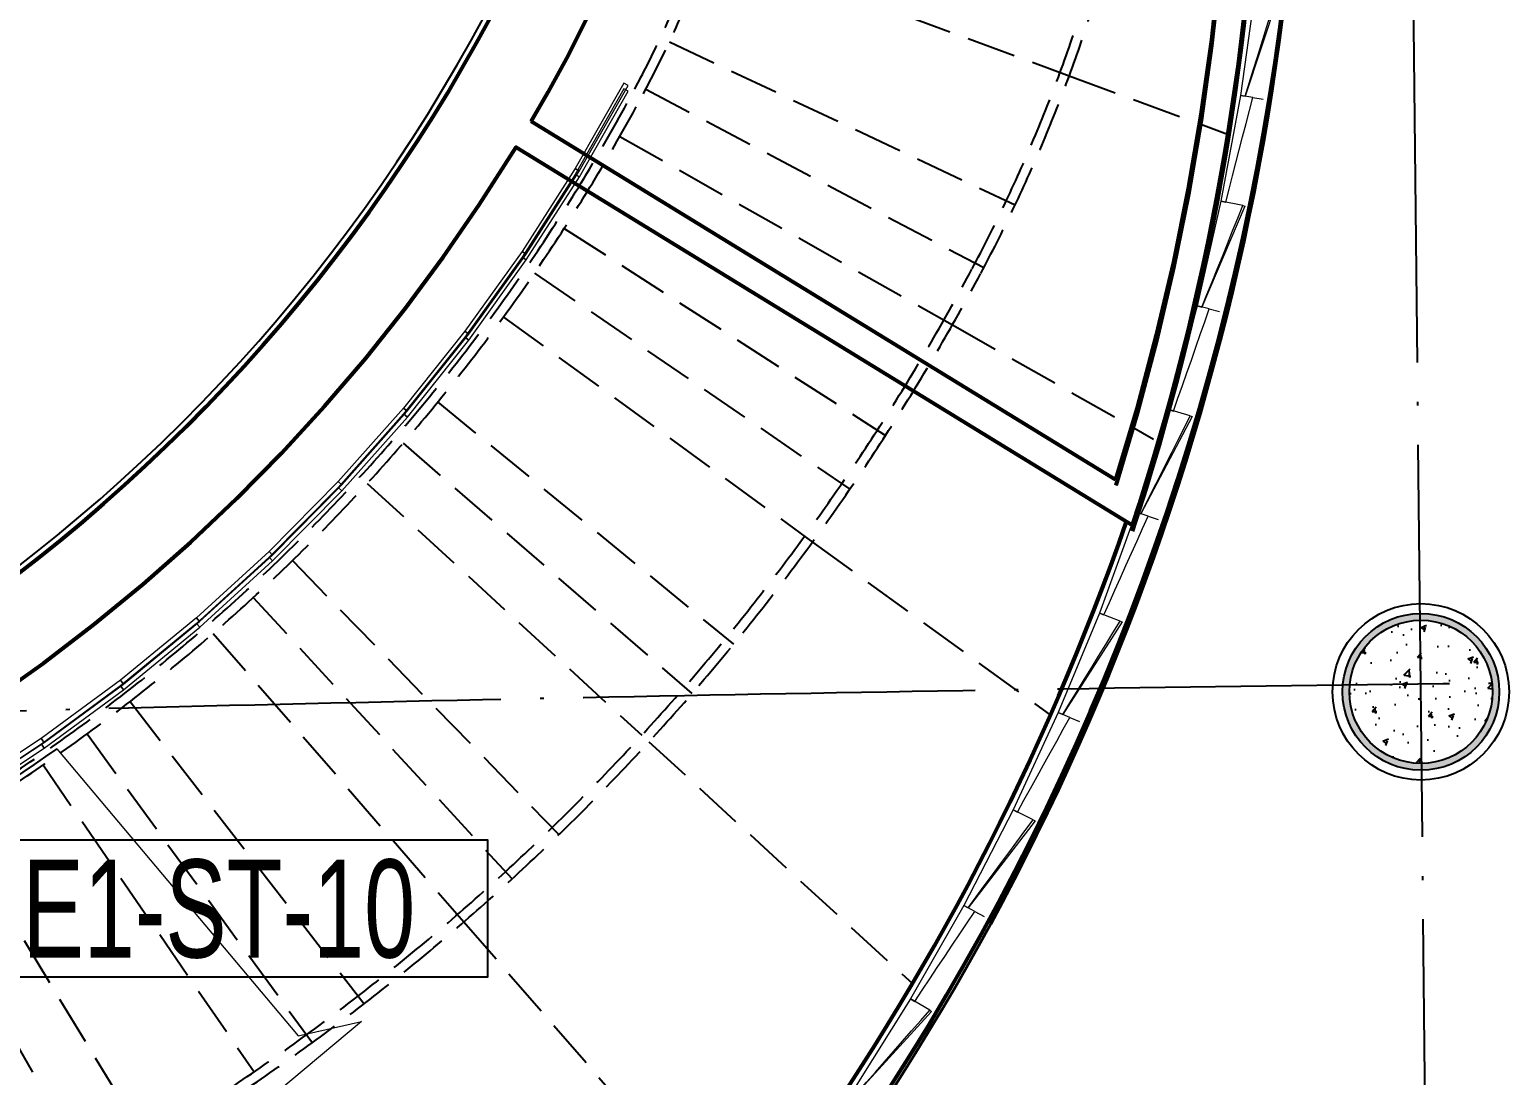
# Model space of a CAD drawing. Header units: millimetres. Extents: x 347599 to 1495443, y -100002 to 152717.
# Drawn here: x 1402459 to 1410013, y 13287 to 18621 of the extents above; entities that cross this region are included whole.
import ezdxf
from ezdxf.enums import TextEntityAlignment as Align

# ---------------------------------------------------------------- set-up
doc = ezdxf.new("R2010")
doc.units = ezdxf.units.MM
doc.header["$LTSCALE"] = 1000
doc.header["$PDMODE"] = 1
for name, pattern in [('E-RG-1F$0$$0$DOTE', [2.42, 2, -0.2, 0.02, -0.2]), ('E1-RD-1F$0$DASH', [0.35, 0.25, -0.1]), ('XRE1$0$DASH', [0.35, 0.25, -0.1])]:
    doc.linetypes.add(name, pattern=pattern)
doc.layers.get('0').update_dxf_attribs({"linetype": 'CONTINUOUS'})
doc.layers.get('Defpoints').update_dxf_attribs({"linetype": 'CONTINUOUS'})
for name, color, linetype in [('00外装饰面', 21, 'CONTINUOUS'), ('A-------', 18, 'CONTINUOUS'), ('A—墙体', 7, 'CONTINUOUS'), ('A—楼梯、电梯、栏杆', 50, 'CONTINUOUS'), ('A—设备管丼、主管符号', 50, 'CONTINUOUS'), ('A—轴线、尺寸', 1, 'CONTINUOUS'), ('E1-RD-1F$0$C-NAME-DIM100', 13, 'CONTINUOUS'), ('I—平面—装饰面层线', 192, 'CONTINUOUS'), ('XRE1$0$A-SYMB', 4, 'CONTINUOUS'), ('XRE1$0$A-SYMB-NUMB-T', 4, 'CONTINUOUS'), ('XRE2$0$0S-COLS-HATCH-A', 8, 'CONTINUOUS'), ('轴线100', 1, 'CONTINUOUS')]:
    doc.layers.add(name, color=color, linetype=linetype)
for name, color, linetype, lineweight in [('E1-RD-1F$0$$0$A-GLAZ', 140, 'CONTINUOUS', 5), ('E1-RD-1F$0$$3$A-WALL', 7, 'CONTINUOUS', 5), ('E1-RD-1F$0$A-FLOR-STRS', 2, 'CONTINUOUS', 5), ('E1-RD-1F$0$A-GLAZ', 140, 'CONTINUOUS', 5), ('E1-RD-1F$0$A-WALL', 7, 'CONTINUOUS', 5)]:
    doc.layers.add(name, color=color, linetype=linetype, lineweight=lineweight)
doc.styles.add('ARIAL', font='simhei.ttf', dxfattribs={"width": 0.9})
doc.styles.add('XRE1$0$ECADI-TXT', font='simplex.shx', dxfattribs={"bigfont": 'hztxt.shx'})
doc.styles.add('幼圆', font='SIMYOU_0.TTF', dxfattribs={"width": 0.7})
doc.dimstyles.new('200', dxfattribs={"dimscale": 200, "dimtxt": 2.5, "dimasz": 2, "dimexe": 1, "dimexo": 1, "dimgap": 0.8, "dimtad": 1, "dimdec": 0, "dimdsep": 46, "dimtxsty": 'ARIAL', "dimblk1": 'ARCHTICK', "dimblk2": 'ARCHTICK', "dimsah": 1, "dimcen": -0.9, "dimdle": 1, "dimclrd": 256, "dimclre": 256, "dimclrt": 40, "dimaunit": 1, "dimadec": 0, "dimazin": 0, "dimtfac": 0.35, "dimtdec": 0, "dimtix": 1, "dimtmove": 2, "dimatfit": 3, "dimldrblk": 'ARCHTICK', "dimfxl": 0, "dimtvp": 0.8, "dimtolj": 1, "dimtzin": 0, "dimarcsym": 0})
doc.dimstyles.new('副本 100', dxfattribs={"dimscale": 100, "dimtxt": 2.5, "dimasz": 2, "dimexe": 1, "dimexo": 1, "dimgap": 0.8, "dimtad": 1, "dimdec": 0, "dimdsep": 46, "dimtxsty": 'ARIAL', "dimblk1": 'ARCHTICK', "dimblk2": 'ARCHTICK', "dimsah": 1, "dimcen": -0.9, "dimdle": 1, "dimclrd": 256, "dimclre": 256, "dimclrt": 40, "dimaunit": 1, "dimadec": 0, "dimazin": 0, "dimtfac": 0.35, "dimtdec": 0, "dimtix": 1, "dimtmove": 2, "dimatfit": 3, "dimldrblk": 'ARCHTICK', "dimfxl": 0, "dimtvp": 0.8, "dimtolj": 1, "dimtzin": 0, "dimarcsym": 0})

# ---------------------------------------------------------------- blocks, each defined once
blk = doc.blocks.new('E1-RD-1F$0$Adaptive - Student Act Center - Material 1-10443836-E1b 和 E1c 号楼一层平面图 BLDG E1b AND E1c FIRST FLOOR PLAN')
at = {"layer": 'E1-RD-1F$0$A-GLAZ', "lineweight": 13}
for p, q in [((91521.6, 19484.9), (91103, 19208.6)), ((91116.2, 19187.4), (91536, 19464.4)), ((91536, 19464.4), (91521.6, 19484.9)), ((91103, 19208.6), (91116.2, 19187.4))]:
    blk.add_line(p, q, dxfattribs=at)
blk = doc.blocks.new('E1-RD-1F$0$Adaptive - Student Act Center - Material 1-V96-E1b 和 E1c 号楼一层平面图 BLDG E1b AND E1c FIRST FLOOR PLAN')
at = {"layer": 'E1-RD-1F$0$A-GLAZ', "lineweight": 13}
for p, q in [((91103, 19208.6), (90670.4, 18954.7)), ((91116.2, 19187.4), (91103, 19208.6)), ((90682.5, 18932.8), (91116.2, 19187.4)), ((90670.4, 18954.7), (90682.5, 18932.8))]:
    blk.add_line(p, q, dxfattribs=at)
blk = doc.blocks.new('E1-RD-1F$0$$0$Adaptive - Lecture Hall Scale - Material 1-V87-E1b 和 E1c 号楼一层平面图 BLDG E1b AND E1c FIRST FLOOR PLAN')
at = {"layer": 'E1-RD-1F$0$$0$A-GLAZ', "lineweight": 13}
for p, q in [((96620.3, 20974.4), (96433, 20459)), ((96728.3, 20937.7), (96620.3, 20974.4)), ((96433, 20459), (96456.3, 20449.9))]:
    blk.add_line(p, q, dxfattribs=at)
at = {"layer": 'E1-RD-1F$0$$0$A-GLAZ', "color": 8}
for p, q in [((96738.7, 20934.1), (96456.3, 20449.9)), ((96728.3, 20937.7), (96738.7, 20934.1))]:
    blk.add_line(p, q, dxfattribs=at)
at = {"layer": 'E1-RD-1F$0$$0$A-GLAZ', "lineweight": 13, "flags": 128}
blk.add_lwpolyline([(96456.3, 20449.9), (96490.3, 20510.9), (96524.3, 20571.9), (96558.3, 20632.8), (96592.3, 20693.8), (96626.3, 20754.8), (96660.3, 20815.7), (96694.3, 20876.7), (96728.3, 20937.7)], dxfattribs=at)
blk = doc.blocks.new('E1-RD-1F$0$$0$Adaptive - Lecture Hall Scale - Material 2-10458844-E1b 和 E1c 号楼一层平面图 BLDG E1b AND E1c FIRST FLOOR PLAN')
at = {"layer": 'E1-RD-1F$0$$0$A-GLAZ', "lineweight": 13}
for p, q in [((96929.2, 22026.5), (96785.8, 21497.2)), ((97039.9, 21999), (96929.2, 22026.5)), ((96785.8, 21497.2), (96809.8, 21490.1))]:
    blk.add_line(p, q, dxfattribs=at)
at = {"layer": 'E1-RD-1F$0$$0$A-GLAZ', "color": 8}
for p, q in [((97050.5, 21996.3), (96809.8, 21490.1)), ((97039.9, 21999), (97050.5, 21996.3))]:
    blk.add_line(p, q, dxfattribs=at)
at = {"layer": 'E1-RD-1F$0$$0$A-GLAZ', "lineweight": 13, "flags": 128}
blk.add_lwpolyline([(96809.8, 21490.1), (96838.6, 21553.7), (96867.3, 21617.3), (96896.1, 21680.9), (96924.9, 21744.5), (96953.6, 21808.1), (96982.4, 21871.8), (97011.1, 21935.4), (97039.9, 21999)], dxfattribs=at)
blk = doc.blocks.new('E1-RD-1F$0$$0$Adaptive - Lecture Hall Scale - Material 1-10443833-E1b 和 E1c 号楼一层平面图 BLDG E1b AND E1c FIRST FLOOR PLAN')
at = {"layer": 'E1-RD-1F$0$$0$A-GLAZ', "lineweight": 13}
for p, q in [((96785.8, 21497.2), (96620.3, 20974.4)), ((96847.3, 21479.1), (96785.8, 21497.2)), ((96620.3, 20974.4), (96644, 20966.3))]:
    blk.add_line(p, q, dxfattribs=at)
at = {"layer": 'E1-RD-1F$0$$0$A-GLAZ', "color": 8}
blk.add_line((96847.3, 21479.1), (96898.6, 21464.1), dxfattribs=at)
at = {"layer": 'E1-RD-1F$0$$0$A-GLAZ', "lineweight": 13, "flags": 128}
blk.add_lwpolyline([(96644, 20966.3), (96669.4, 21030.4), (96694.8, 21094.5), (96720.2, 21158.6), (96745.6, 21222.7), (96771, 21286.8), (96796.5, 21350.9), (96821.9, 21415), (96847.3, 21479.1)], dxfattribs=at)
blk = doc.blocks.new('E1-RD-1F$0$$0$Adaptive - Lecture Hall Scale - Material 3-10458845-E1b 和 E1c 号楼一层平面图 BLDG E1b AND E1c FIRST FLOOR PLAN')
at = {"layer": 'E1-RD-1F$0$$0$A-GLAZ', "lineweight": 13}
for p, q in [((95182.1, 18024.5), (94872.1, 17572.2)), ((95277.5, 17962.1), (95182.1, 18024.5)), ((94872.1, 17572.2), (94892.4, 17557.6))]:
    blk.add_line(p, q, dxfattribs=at)
at = {"layer": 'E1-RD-1F$0$$0$A-GLAZ', "color": 8}
for p, q in [((95286.6, 17956.1), (94892.4, 17557.6)), ((95277.5, 17962.1), (95286.6, 17956.1))]:
    blk.add_line(p, q, dxfattribs=at)
at = {"layer": 'E1-RD-1F$0$$0$A-GLAZ', "lineweight": 13, "flags": 128}
blk.add_lwpolyline([(94892.4, 17557.6), (94940.5, 17608.2), (94988.7, 17658.7), (95036.8, 17709.3), (95084.9, 17759.8), (95133.1, 17810.4), (95181.2, 17861), (95229.3, 17911.5), (95277.5, 17962.1)], dxfattribs=at)
blk = doc.blocks.new('E1-RD-1F$0$$0$Adaptive - Student Act Center - Material 1-10443836-E1b 和 E1c 号楼一层平面图 BLDG E1b AND E1c FIRST FLOOR PLAN')
at = {"layer": 'E1-RD-1F$0$$0$A-GLAZ', "lineweight": 13}
for p, q in [((91521.6, 19484.9), (91103, 19208.6)), ((91116.2, 19187.4), (91536, 19464.4)), ((91536, 19464.4), (91521.6, 19484.9)), ((91103, 19208.6), (91116.2, 19187.4))]:
    blk.add_line(p, q, dxfattribs=at)
blk = doc.blocks.new('E1-RD-1F$0$$0$Adaptive - Student Act Center - Material 1-V96-E1b 和 E1c 号楼一层平面图 BLDG E1b AND E1c FIRST FLOOR PLAN')
at = {"layer": 'E1-RD-1F$0$$0$A-GLAZ', "lineweight": 13}
for p, q in [((91103, 19208.6), (90670.4, 18954.7)), ((91116.2, 19187.4), (91103, 19208.6)), ((90682.5, 18932.8), (91116.2, 19187.4)), ((90670.4, 18954.7), (90682.5, 18932.8))]:
    blk.add_line(p, q, dxfattribs=at)
blk = doc.blocks.new('_ArchTick')
at = {"color": 0, "linetype": 'ByBlock', "const_width": 0.4}
blk.add_lwpolyline([(-0.5, -0.5), (0.5, 0.5)], dxfattribs=at)
blk = doc.blocks.new('*D330')
at = {"layer": 'A—轴线、尺寸', "linetype": 'ByBlock', "lineweight": -2}
blk.add_arc((1409755.1, -3643.4), 13192.6, 84.93223, 90.6028, dxfattribs=at)
at = {"layer": 'Defpoints', "color": 0, "linetype": 'ByBlock'}
for p in [(1409332.3, 36540.2), (1413318.2, 36535.5), (1410486.4, 9529), (1409640.6, 7243.7), (1410716.9, 7201.6)]:
    blk.add_point(p, dxfattribs=at)
at = {"layer": 'A—轴线、尺寸', "linetype": 'ByBlock', "lineweight": -2, "xscale": 400, "yscale": 400, "zscale": 400}
for p, rotation in [((1409616.3, 9548.6), 180.6028049633472), ((1410920.5, 9497.7), 354.9322288702159)]:
    blk.add_blockref('_ArchTick', p, dxfattribs=dict(at, rotation=rotation))
at = {"layer": 'A—轴线、尺寸', "color": 40, "linetype": 'ByBlock', "insert": (1410285, 9949), "char_height": 500, "attachment_point": 5, "rotation": 357.76752, "style": 'ARIAL'}
blk.add_mtext('\\A1;6°', dxfattribs=at)
blk = doc.blocks.new('XRE1$0$ECADI-TAG-CODE')
at = {"layer": 'XRE1$0$A-SYMB-NUMB-T', "color": 1}
blk.add_lwpolyline([(0.92, 3.5), (14.352, 3.5), (14.352, 0), (0.92, 0)], close=True, dxfattribs=at)
at = {"layer": 'XRE1$0$A-SYMB-NUMB-T', "style": 'XRE1$0$ECADI-TXT', "width": 0.7}
blk.add_attdef('CODE', text='', height=2.5, dxfattribs=at).set_placement((7.5, 1.75), align=Align.MIDDLE_CENTER)
blk = doc.blocks.new('*D573')
at = {"layer": 'Defpoints', "color": 0, "linetype": 'E-RG-1F$0$$0$DOTE'}
for p in [(1409332.3, 36540.2), (1413318.2, 36535.5), (1410486.4, 9529), (1409640.6, 7243.7), (1410716.9, 7201.6)]:
    blk.add_point(p, dxfattribs=at)
at = {"layer": '轴线100', "linetype": 'E-RG-1F$0$$0$DOTE', "lineweight": -2}
blk.add_arc((1409755.1, -3643.4), 13192.6, 84.93223, 90.6028, dxfattribs=at)
at = {"layer": '轴线100', "linetype": 'E-RG-1F$0$$0$DOTE', "lineweight": -2, "xscale": 200, "yscale": 200, "zscale": 200}
for p, rotation in [((1409616.3, 9548.6), 180.6028049633472), ((1410920.5, 9497.7), 354.9322288702159)]:
    blk.add_blockref('_ArchTick', p, dxfattribs=dict(at, rotation=rotation))
at = {"layer": '轴线100', "color": 40, "linetype": 'E-RG-1F$0$$0$DOTE', "insert": (1410278, 9769.1), "char_height": 300, "attachment_point": 5, "rotation": 357.76752, "style": 'ARIAL'}
blk.add_mtext('\\A1;6°', dxfattribs=at)

msp = doc.modelspace()

# ---------------------------------------------------------------- hatches: boundary and pattern name
at = {"layer": 'A-------'}
h = msp.add_hatch(color=256, dxfattribs=at)
edge = h.paths.add_edge_path()
edge.add_arc((1409556.4, 15243.2), 400, 0, 360)
edge = h.paths.add_edge_path(flags=17)
edge.add_arc((1409556.4, 15243.2), 365, 0, 360)
at = {"layer": 'XRE2$0$0S-COLS-HATCH-A'}
h = msp.add_hatch(dxfattribs=at)
h.set_pattern_fill('AR-CONC', color=256, scale=40, style=0)
h.set_pattern_definition([(50, (-10363982.86, 6219919.24), (286.904073, -25.100854), [30, -330]), (355, (-10363982.86, 6219919.24), (-55.5005334, 300.8768535), [24, -264]), (100.4514, (-10363958.95, 6219917.15), (231.4037527, 275.775817), [25.496076, -280.456845]), (46.1842, (-10363982.86, 6219999.24), (426.896419, -66.207606), [45, -495]), (96.6356, (-10363947.3, 6219993.72), (373.865082, 389.647148), [38.244115, -420.6852]), (351.1842, (-10363982.86, 6219999.24), (373.864778, 389.64744), [36, -396]), (21, (-10363942.86, 6219979.24), (238.762821, -161.0475563), [30, -330]), (326, (-10363942.86, 6219979.24), (97.326133, 290.060018), [24, -264]), (71.4514, (-10363922.97, 6219965.82), (336.0890514, 129.0121987), [25.496076, -280.456845]), (37.5, (-10363982.86, 6219919.24), (4.8639421, 133.1575415), [0, -260.8, 0, -268, 0, -265]), (7.5, (-10363982.86, 6219919.24), (105.227815, 157.7646848), [0, -152.8, 0, -254.8, 0, -101]), (327.5, (-10364072.06, 6219919.24), (213.5289745, -9.0219487), [0, -100, 0, -312, 0, -414]), (317.5, (-10364112.06, 6219919.24), (233.2744677, 40.041993), [0, -130, 0, -207.2, 0, -294])])
edge = h.paths.add_edge_path()
edge.add_arc((1409556.4, 15243.2), 365, 0, 360)

# ---------------------------------------------------------------- linework, layer by layer
for radius in [400, 365]:
    msp.add_circle((1409556.4, 15243.2, 0), radius)
at = {"layer": '00外装饰面', "linetype": 'ByBlock', "ltscale": 5}
msp.add_circle((1409555.8, 15243.2), 450, dxfattribs=at)
at = {"layer": 'A—墙体', "flags": 128}
for points in [[(1405198.8, 18475), (1405315.3, 18705.3), (1405421.3, 18940.6), (1405516.6, 19180.5), (1405600.9, 19424.5), (1405674.2, 19671.9), (1405736.2, 19922.5), (1405786.8, 20175.6), (1405825.9, 20430.7), (1405853.5, 20687.3), (1405869.5, 20944.9), (1405873.8, 21203), (1405866.4, 21461), (1405847.4, 21718.4), (1405816.8, 21974.7), (1405774.7, 22229.3), (1405721.1, 22481.8), (1405656.2, 22731.6), (1405580, 22978.2), (1405492.8, 23221.2), (1405394.7, 23459.9), (1405285.9, 23694)], [(1408579.7, 19685.8), (1408560.6, 19302.9), (1408530.1, 18920.7), (1408488.1, 18539.7), (1408434.8, 18160), (1408370.2, 17782.1), (1408294.3, 17406.4), (1408207.2, 17033), (1408109, 16662.4), (1407999.8, 16295)], [(1405017.7, 18152.5), (1405104, 18302.1), (1405198.8, 18475)], [(1401717.3, 14855.1), (1401994.2, 15023.9), (1402264.9, 15202.3), (1402529.2, 15390), (1402786.8, 15586.9), (1403037.4, 15792.7), (1403280.5, 16007.2), (1403516, 16230), (1403743.6, 16461), (1403962.9, 16699.8), (1404173.7, 16946.1), (1404375.7, 17199.7), (1404568.8, 17460.2), (1404752.5, 17727.3), (1404940, 18021.3), (1408084.5, 16093)]]:
    msp.add_lwpolyline(points, dxfattribs=at)
at = {"layer": 'A—墙体'}
for centre, radius, start, end in [((1395755.2, 20348.5), 13200, 286.33476, 357.99944), ((1395759.8, 20133.5), 12980.1, 341.72703, 357.9917), ((1397041.5, 22836.3), 8808, 271.86871, 331.86871)]:
    msp.add_arc(centre, radius, start, end, dxfattribs=at)
at = {"layer": 'A—楼梯、电梯、栏杆', "linetype": 'XRE1$0$DASH'}
for p, q in [((1405932.5, 19059.5), (1407762.4, 18385.7)), ((1405722.9, 18559.6), (1407486.1, 17726.8)), ((1407762.4, 18385.7), (1408570.3, 18088.2)), ((1405601.7, 18317.1), (1407326.4, 17407.1)), ((1405470, 18077), (1407166.1, 17114.8)), ((1405185.9, 17607.7), (1406824.9, 16551.1)), ((1405034.1, 17379.2), (1406642.5, 16276.7)), ((1404875.8, 17155.1), (1406452.3, 16007.6)), ((1407166.1, 17114.8), (1408192.4, 16532.6)), ((1404540.5, 16720.9), (1406049.6, 15486)), ((1404363.8, 16511.1), (1405837.4, 15234)), ((1404181.2, 16306.3), (1405581.2, 15021.8)), ((1406452.3, 16007.6), (1407666.1, 15124.1)), ((1403799, 15912.7), (1405159, 14515.3)), ((1403599.7, 15724.2), (1404919.6, 14288.8)), ((1403395.2, 15541.4), (1404674, 14069.2)), ((1402971, 15193.5), (1404164.5, 13651.4)), ((1402751.7, 15028.7), (1403901, 13453.4)), ((1405618.1, 14988), (1406962.6, 13754.5)), ((1402527.8, 14870.1), (1403603.8, 13304.2)), ((1402067.1, 14572.4), (1403078.7, 12905.3)), ((1401830.5, 14433.4), (1402794.6, 12738.4)), ((1404674, 14069.2), (1406080.9, 12449.6))]:
    msp.add_line(p, q, dxfattribs=at)
for centre, radius, start, end in [((1400180.1, 21177.6), 6080, 331.94126, 352.45723), ((1400180.1, 21177.6), 6130, 331.94126, 352.45723), ((1400180.1, 21177.6), 8030, 331.94126, 352.814), ((1400180.1, 21177.6), 8080, 331.94126, 352.45723), ((1397037.5, 22860.5), 9644.8, 290.41185, 331.8998), ((1397037.5, 22860.5), 9694.8, 290.67499, 331.8998), ((1397037.5, 22860.5), 11594.8, 298.52548, 331.8998), ((1397037.5, 22860.5), 11644.8, 298.68896, 331.8998)]:
    msp.add_arc(centre, radius, start, end, dxfattribs=at)
at = {"layer": 'A—设备管丼、主管符号'}
msp.add_lwpolyline([(1402597.7, 14953.1, -0.116777), (1398472.5, 13298.5), (1399320, 7669.3, 0.14292), (1405548.2, 11475.5)], format="xyb", dxfattribs=at)
at = {"layer": 'A—轴线、尺寸', "linetype": 'E-RG-1F$0$$0$DOTE'}
msp.add_line((1409640.6, 7243.7), (1409332.3, 36540.2), dxfattribs=at)
msp.add_arc((1414706.3, -474229.7), 495000, 90.381865, 98.026074, dxfattribs=at)
at = {"layer": 'E1-RD-1F$0$$3$A-WALL', "lineweight": 53}
msp.add_line((1407998.8, 16324.3), (1405017.7, 18152.5), dxfattribs=at)
msp.add_line((1407998.8, 16324.3), (1405017.7, 18152.5), dxfattribs=at)
at = {"layer": 'E1-RD-1F$0$$3$A-WALL', "lineweight": 53, "flags": 128}
msp.add_lwpolyline([(1408578.8, 19715.1), (1408559.7, 19332.2), (1408529.2, 18950.1), (1408487.2, 18569), (1408433.9, 18189.3), (1408369.3, 17811.5), (1408293.4, 17435.7), (1408206.3, 17062.3), (1408108.1, 16691.8), (1407998.8, 16324.3)], dxfattribs=at)
msp.add_lwpolyline([(1408578.8, 19715.1), (1408559.7, 19332.2), (1408529.2, 18950.1), (1408487.2, 18569), (1408433.9, 18189.3), (1408369.3, 17811.5), (1408293.4, 17435.7), (1408206.3, 17062.3), (1408108.1, 16691.8), (1407998.8, 16324.3)], dxfattribs=at)
at = {"layer": 'E1-RD-1F$0$$3$A-WALL', "lineweight": 53}
for centre, radius, start, end in [((1395753.3, 20378.2), 13200, 307.43715, 357.99944), ((1395753.3, 20378.2), 13200, 307.43715, 357.99944), ((1395758.9, 20162.8), 12980.1, 341.72703, 357.9917), ((1395758.9, 20162.8), 12980.1, 341.72703, 357.9917), ((1395753.3, 20378.2), 13020, 307.43718, 340.87046), ((1395753.3, 20378.2), 13020, 307.43718, 340.87046)]:
    msp.add_arc(centre, radius, start, end, dxfattribs=at)
at = {"layer": 'E1-RD-1F$0$A-FLOR-STRS'}
msp.add_lwpolyline([(1402597.7, 14953.1), (1403829.4, 13487.6), (1404151.8, 13561.3), (1403650.2, 13141.2), (1403982.7, 13216.8), (1405548.1, 11475.6)], dxfattribs=at)
at = {"layer": 'E1-RD-1F$0$A-WALL', "lineweight": 53, "flags": 128}
for points in [[(1405198.8, 18475), (1405315.3, 18705.3), (1405421.3, 18940.6), (1405516.6, 19180.5), (1405600.9, 19424.5), (1405674.2, 19671.9), (1405736.2, 19922.5), (1405786.8, 20175.6), (1405825.9, 20430.7), (1405853.5, 20687.3), (1405869.5, 20944.9), (1405873.8, 21203), (1405866.4, 21461), (1405847.4, 21718.4), (1405816.8, 21974.7), (1405774.7, 22229.3), (1405721.1, 22481.8), (1405656.2, 22731.6), (1405580, 22978.2), (1405492.8, 23221.2), (1405394.7, 23459.9), (1405285.9, 23694)], [(1408579.7, 19685.8), (1408560.6, 19302.9), (1408530.1, 18920.7), (1408488.1, 18539.7), (1408434.8, 18160), (1408370.2, 17782.1), (1408294.3, 17406.4), (1408207.2, 17033), (1408109, 16662.4), (1407999.8, 16295)], [(1405017.7, 18152.5), (1405104, 18302.1), (1405198.8, 18475)], [(1401717.3, 14855.1), (1401994.2, 15023.9), (1402264.9, 15202.3), (1402529.2, 15390), (1402786.8, 15586.9), (1403037.4, 15792.7), (1403280.5, 16007.2), (1403516, 16230), (1403743.6, 16461), (1403962.9, 16699.8), (1404173.7, 16946.1), (1404375.7, 17199.7), (1404568.8, 17460.2), (1404752.5, 17727.3), (1404940, 18021.3), (1408084.5, 16093)]]:
    msp.add_lwpolyline(points, dxfattribs=at)
at = {"layer": 'E1-RD-1F$0$A-WALL', "lineweight": 40}
msp.add_arc((1395755.2, 20348.5), 13200, 286.33476, 357.99944, dxfattribs=at)
at = {"layer": 'E1-RD-1F$0$A-WALL', "lineweight": 53}
for centre, radius, start, end in [((1395759.8, 20133.5), 12980.1, 341.72703, 357.9917), ((1397041.5, 22836.3), 8808, 271.86871, 331.86871)]:
    msp.add_arc(centre, radius, start, end, dxfattribs=at)
at = {"layer": 'E1-RD-1F$0$C-NAME-DIM100', "linetype": 'E1-RD-1F$0$DASH'}
for p, q in [((1405932.5, 19059.5), (1407762.4, 18385.7)), ((1405722.9, 18559.6), (1407486.1, 17726.8)), ((1407762.4, 18385.7), (1408570.3, 18088.2)), ((1405601.7, 18317.1), (1407326.4, 17407.1)), ((1405470, 18077), (1407166.1, 17114.8)), ((1405185.9, 17607.7), (1406824.9, 16551.1)), ((1405034.1, 17379.2), (1406642.5, 16276.7)), ((1404875.8, 17155.1), (1406452.3, 16007.6)), ((1407166.1, 17114.8), (1408192.4, 16532.6)), ((1404540.5, 16720.9), (1406049.6, 15486)), ((1404363.8, 16511.1), (1405837.4, 15234)), ((1404181.2, 16306.3), (1405581.2, 15021.8)), ((1406452.3, 16007.6), (1407666.1, 15124.1)), ((1403799, 15912.7), (1405159, 14515.3)), ((1403599.7, 15724.2), (1404919.6, 14288.8)), ((1403395.2, 15541.4), (1404674, 14069.2)), ((1402971, 15193.5), (1404164.5, 13651.4)), ((1402751.7, 15028.7), (1403901, 13453.4)), ((1405618.1, 14988), (1406962.6, 13754.5)), ((1402527.8, 14870.1), (1403603.8, 13304.2)), ((1402067.1, 14572.4), (1403078.7, 12905.3)), ((1401830.5, 14433.4), (1402794.6, 12738.4)), ((1404674, 14069.2), (1406080.9, 12449.6))]:
    msp.add_line(p, q, dxfattribs=at)
for centre, radius, start, end in [((1400180.1, 21177.6), 6080, 331.94126, 352.45723), ((1400180.1, 21177.6), 6130, 331.94126, 352.45723), ((1400180.1, 21177.6), 8030, 331.94126, 352.814), ((1400180.1, 21177.6), 8080, 331.94126, 352.45723), ((1397037.5, 22860.5), 9644.8, 290.41185, 331.8998), ((1397037.5, 22860.5), 9694.8, 290.67499, 331.8998), ((1397037.5, 22860.5), 11594.8, 298.52548, 331.8998), ((1397037.5, 22860.5), 11644.8, 298.68896, 331.8998)]:
    msp.add_arc(centre, radius, start, end, dxfattribs=at)
at = {"layer": 'I—平面—装饰面层线'}
msp.add_arc((1397041.5, 22836.3), 8778, 271.86871, 331.86871, dxfattribs=at)
at = {"layer": '轴线100', "linetype": 'E-RG-1F$0$$0$DOTE'}
msp.add_line((1409640.6, 7243.7), (1409332.3, 36540.2), dxfattribs=at)
for centre in [(1414706.3, -474229.7), (1415420.8, -479683.1)]:
    msp.add_arc(centre, 495000, 90.381865, 98.026074, dxfattribs=at)

# ---------------------------------------------------------------- block references
at = {"layer": 'E1-RD-1F$0$$0$A-GLAZ', "color": 8}
for name, p, rotation in [('E1-RD-1F$0$$0$Adaptive - Lecture Hall Scale - Material 1-V87-E1b 和 E1c 号楼一层平面图 BLDG E1b AND E1c FIRST FLOOR PLAN', (1318530.3, -21701.1), 11.95264847549659), ('E1-RD-1F$0$$0$Adaptive - Lecture Hall Scale - Material 1-V87-E1b 和 E1c 号楼一层平面图 BLDG E1b AND E1c FIRST FLOOR PLAN', (1318530.3, -21701.1), 11.95264847549659), ('E1-RD-1F$0$$0$Adaptive - Student Act Center - Material 1-V96-E1b 和 E1c 号楼一层平面图 BLDG E1b AND E1c FIRST FLOOR PLAN', (1336144.8, -43780.9), 29.95264847549671), ('E1-RD-1F$0$$0$Adaptive - Student Act Center - Material 1-V96-E1b 和 E1c 号楼一层平面图 BLDG E1b AND E1c FIRST FLOOR PLAN', (1336144.8, -43780.9), 29.95264847549671), ('E1-RD-1F$0$$0$Adaptive - Lecture Hall Scale - Material 1-10443833-E1b 和 E1c 号楼一层平面图 BLDG E1b AND E1c FIRST FLOOR PLAN', (1315270.4, -15069.7), 7.137037986531728), ('E1-RD-1F$0$$0$Adaptive - Lecture Hall Scale - Material 1-10443833-E1b 和 E1c 号楼一层平面图 BLDG E1b AND E1c FIRST FLOOR PLAN', (1315270.4, -15069.7), 7.137037986531728), ('E1-RD-1F$0$$0$Adaptive - Student Act Center - Material 1-10443836-E1b 和 E1c 号楼一层平面图 BLDG E1b AND E1c FIRST FLOOR PLAN', (1329511.9, -37050.4), 23.95264847549663), ('E1-RD-1F$0$$0$Adaptive - Student Act Center - Material 1-10443836-E1b 和 E1c 号楼一层平面图 BLDG E1b AND E1c FIRST FLOOR PLAN', (1329511.9, -37050.4), 23.95264847549663), ('E1-RD-1F$0$$0$Adaptive - Lecture Hall Scale - Material 2-10458844-E1b 和 E1c 号楼一层平面图 BLDG E1b AND E1c FIRST FLOOR PLAN', (1312578.7, -8188), 2.321427497567218), ('E1-RD-1F$0$$0$Adaptive - Lecture Hall Scale - Material 2-10458844-E1b 和 E1c 号楼一层平面图 BLDG E1b AND E1c FIRST FLOOR PLAN', (1312578.7, -8188), 2.321427497567218), ('E1-RD-1F$0$$0$Adaptive - Student Act Center - Material 1-V96-E1b 和 E1c 号楼一层平面图 BLDG E1b AND E1c FIRST FLOOR PLAN', (1329511.9, -37050.4), 23.95264847549664), ('E1-RD-1F$0$$0$Adaptive - Student Act Center - Material 1-V96-E1b 和 E1c 号楼一层平面图 BLDG E1b AND E1c FIRST FLOOR PLAN', (1329511.9, -37050.4), 23.95264847549664), ('E1-RD-1F$0$$0$Adaptive - Lecture Hall Scale - Material 1-10443833-E1b 和 E1c 号楼一层平面图 BLDG E1b AND E1c FIRST FLOOR PLAN', (1312578.7, -8188), 2.321427497566925), ('E1-RD-1F$0$$0$Adaptive - Lecture Hall Scale - Material 1-10443833-E1b 和 E1c 号楼一层平面图 BLDG E1b AND E1c FIRST FLOOR PLAN', (1312578.7, -8188), 2.321427497566925), ('E1-RD-1F$0$$0$Adaptive - Student Act Center - Material 1-10443836-E1b 和 E1c 号楼一层平面图 BLDG E1b AND E1c FIRST FLOOR PLAN', (1323618.9, -29663.5), 17.95264847549662), ('E1-RD-1F$0$$0$Adaptive - Student Act Center - Material 1-10443836-E1b 和 E1c 号楼一层平面图 BLDG E1b AND E1c FIRST FLOOR PLAN', (1323618.9, -29663.5), 17.95264847549662), ('E1-RD-1F$0$$0$Adaptive - Student Act Center - Material 1-V96-E1b 和 E1c 号楼一层平面图 BLDG E1b AND E1c FIRST FLOOR PLAN', (1323618.9, -29663.5), 17.95264847549668), ('E1-RD-1F$0$$0$Adaptive - Student Act Center - Material 1-V96-E1b 和 E1c 号楼一层平面图 BLDG E1b AND E1c FIRST FLOOR PLAN', (1323618.9, -29663.5), 17.95264847549668), ('E1-RD-1F$0$$0$Adaptive - Lecture Hall Scale - Material 1-V87-E1b 和 E1c 号楼一层平面图 BLDG E1b AND E1c FIRST FLOOR PLAN', (1312578.7, -8188), 2.321427497567333), ('E1-RD-1F$0$$0$Adaptive - Lecture Hall Scale - Material 1-V87-E1b 和 E1c 号楼一层平面图 BLDG E1b AND E1c FIRST FLOOR PLAN', (1312578.7, -8188), 2.321427497567333), ('E1-RD-1F$0$$0$Adaptive - Student Act Center - Material 1-10443836-E1b 和 E1c 号楼一层平面图 BLDG E1b AND E1c FIRST FLOOR PLAN', (1318530.3, -21701.1), 11.95264847549659), ('E1-RD-1F$0$$0$Adaptive - Student Act Center - Material 1-10443836-E1b 和 E1c 号楼一层平面图 BLDG E1b AND E1c FIRST FLOOR PLAN', (1318530.3, -21701.1), 11.95264847549659), ('E1-RD-1F$0$$0$Adaptive - Lecture Hall Scale - Material 1-10443833-E1b 和 E1c 号楼一层平面图 BLDG E1b AND E1c FIRST FLOOR PLAN', (1310474.3, -1104.6), 357.505817008602), ('E1-RD-1F$0$$0$Adaptive - Lecture Hall Scale - Material 1-10443833-E1b 和 E1c 号楼一层平面图 BLDG E1b AND E1c FIRST FLOOR PLAN', (1310474.3, -1104.6), 357.505817008602), ('E1-RD-1F$0$$0$Adaptive - Student Act Center - Material 1-V96-E1b 和 E1c 号楼一层平面图 BLDG E1b AND E1c FIRST FLOOR PLAN', (1318530.3, -21701.1), 11.95264847549659), ('E1-RD-1F$0$$0$Adaptive - Student Act Center - Material 1-V96-E1b 和 E1c 号楼一层平面图 BLDG E1b AND E1c FIRST FLOOR PLAN', (1318530.3, -21701.1), 11.95264847549659), ('E1-RD-1F$0$$0$Adaptive - Lecture Hall Scale - Material 3-10458845-E1b 和 E1c 号楼一层平面图 BLDG E1b AND E1c FIRST FLOOR PLAN', (1318530.3, -21701.1), 11.95264847549659), ('E1-RD-1F$0$$0$Adaptive - Lecture Hall Scale - Material 3-10458845-E1b 和 E1c 号楼一层平面图 BLDG E1b AND E1c FIRST FLOOR PLAN', (1318530.3, -21701.1), 11.95264847549659), ('E1-RD-1F$0$$0$Adaptive - Student Act Center - Material 1-10443836-E1b 和 E1c 号楼一层平面图 BLDG E1b AND E1c FIRST FLOOR PLAN', (1314301.9, -13250.4), 5.952648475496538), ('E1-RD-1F$0$$0$Adaptive - Student Act Center - Material 1-10443836-E1b 和 E1c 号楼一层平面图 BLDG E1b AND E1c FIRST FLOOR PLAN', (1314301.9, -13250.4), 5.952648475496538), ('E1-RD-1F$0$$0$Adaptive - Student Act Center - Material 1-V96-E1b 和 E1c 号楼一层平面图 BLDG E1b AND E1c FIRST FLOOR PLAN', (1314301.9, -13250.4), 5.952648475496538), ('E1-RD-1F$0$$0$Adaptive - Student Act Center - Material 1-V96-E1b 和 E1c 号楼一层平面图 BLDG E1b AND E1c FIRST FLOOR PLAN', (1314301.9, -13250.4), 5.952648475496538), ('E1-RD-1F$0$$0$Adaptive - Lecture Hall Scale - Material 1-10443833-E1b 和 E1c 号楼一层平面图 BLDG E1b AND E1c FIRST FLOOR PLAN', (1308971.9, 6130.4), 352.6902065196376), ('E1-RD-1F$0$$0$Adaptive - Lecture Hall Scale - Material 1-10443833-E1b 和 E1c 号楼一层平面图 BLDG E1b AND E1c FIRST FLOOR PLAN', (1308971.9, 6130.4), 352.6902065196376), ('E1-RD-1F$0$$0$Adaptive - Student Act Center - Material 1-10443836-E1b 和 E1c 号楼一层平面图 BLDG E1b AND E1c FIRST FLOOR PLAN', (1310980, -4404), 359.9526484754962), ('E1-RD-1F$0$$0$Adaptive - Student Act Center - Material 1-10443836-E1b 和 E1c 号楼一层平面图 BLDG E1b AND E1c FIRST FLOOR PLAN', (1310980, -4404), 359.9526484754962), ('E1-RD-1F$0$$0$Adaptive - Lecture Hall Scale - Material 2-10458844-E1b 和 E1c 号楼一层平面图 BLDG E1b AND E1c FIRST FLOOR PLAN', (1308082.1, 13466), 347.8745960306728), ('E1-RD-1F$0$$0$Adaptive - Lecture Hall Scale - Material 2-10458844-E1b 和 E1c 号楼一层平面图 BLDG E1b AND E1c FIRST FLOOR PLAN', (1308082.1, 13466), 347.8745960306728), ('E1-RD-1F$0$$0$Adaptive - Lecture Hall Scale - Material 1-10443833-E1b 和 E1c 号楼一层平面图 BLDG E1b AND E1c FIRST FLOOR PLAN', (1308082.1, 13466), 347.8745960306725), ('E1-RD-1F$0$$0$Adaptive - Lecture Hall Scale - Material 1-10443833-E1b 和 E1c 号楼一层平面图 BLDG E1b AND E1c FIRST FLOOR PLAN', (1308082.1, 13466), 347.8745960306725), ('E1-RD-1F$0$$0$Adaptive - Lecture Hall Scale - Material 1-V87-E1b 和 E1c 号楼一层平面图 BLDG E1b AND E1c FIRST FLOOR PLAN', (1308082.1, 13466), 347.8745960306732), ('E1-RD-1F$0$$0$Adaptive - Lecture Hall Scale - Material 1-V87-E1b 和 E1c 号楼一层平面图 BLDG E1b AND E1c FIRST FLOOR PLAN', (1308082.1, 13466), 347.8745960306732)]:
    msp.add_blockref(name, p, dxfattribs=dict(at, rotation=rotation))
at = {"layer": 'E1-RD-1F$0$A-GLAZ', "color": 8}
for name, p, rotation in [('E1-RD-1F$0$Adaptive - Student Act Center - Material 1-V96-E1b 和 E1c 号楼一层平面图 BLDG E1b AND E1c FIRST FLOOR PLAN', (1336145.7, -43810.2), 29.95264847549671), ('E1-RD-1F$0$Adaptive - Student Act Center - Material 1-V96-E1b 和 E1c 号楼一层平面图 BLDG E1b AND E1c FIRST FLOOR PLAN', (1336145.7, -43810.2), 29.95264847549671), ('E1-RD-1F$0$Adaptive - Student Act Center - Material 1-10443836-E1b 和 E1c 号楼一层平面图 BLDG E1b AND E1c FIRST FLOOR PLAN', (1329512.9, -37079.8), 23.95264847549661), ('E1-RD-1F$0$Adaptive - Student Act Center - Material 1-10443836-E1b 和 E1c 号楼一层平面图 BLDG E1b AND E1c FIRST FLOOR PLAN', (1329512.9, -37079.8), 23.95264847549661), ('E1-RD-1F$0$Adaptive - Student Act Center - Material 1-V96-E1b 和 E1c 号楼一层平面图 BLDG E1b AND E1c FIRST FLOOR PLAN', (1329512.9, -37079.8), 23.95264847549664), ('E1-RD-1F$0$Adaptive - Student Act Center - Material 1-V96-E1b 和 E1c 号楼一层平面图 BLDG E1b AND E1c FIRST FLOOR PLAN', (1329512.9, -37079.8), 23.95264847549664), ('E1-RD-1F$0$Adaptive - Student Act Center - Material 1-10443836-E1b 和 E1c 号楼一层平面图 BLDG E1b AND E1c FIRST FLOOR PLAN', (1323619.8, -29692.9), 17.9526484754966), ('E1-RD-1F$0$Adaptive - Student Act Center - Material 1-10443836-E1b 和 E1c 号楼一层平面图 BLDG E1b AND E1c FIRST FLOOR PLAN', (1323619.8, -29692.9), 17.9526484754966), ('E1-RD-1F$0$Adaptive - Student Act Center - Material 1-V96-E1b 和 E1c 号楼一层平面图 BLDG E1b AND E1c FIRST FLOOR PLAN', (1323619.8, -29692.9), 17.95264847549666), ('E1-RD-1F$0$Adaptive - Student Act Center - Material 1-V96-E1b 和 E1c 号楼一层平面图 BLDG E1b AND E1c FIRST FLOOR PLAN', (1323619.8, -29692.9), 17.95264847549666), ('E1-RD-1F$0$Adaptive - Student Act Center - Material 1-10443836-E1b 和 E1c 号楼一层平面图 BLDG E1b AND E1c FIRST FLOOR PLAN', (1318531.3, -21730.4), 11.95264847549657), ('E1-RD-1F$0$Adaptive - Student Act Center - Material 1-10443836-E1b 和 E1c 号楼一层平面图 BLDG E1b AND E1c FIRST FLOOR PLAN', (1318531.3, -21730.4), 11.95264847549657), ('E1-RD-1F$0$Adaptive - Student Act Center - Material 1-V96-E1b 和 E1c 号楼一层平面图 BLDG E1b AND E1c FIRST FLOOR PLAN', (1318531.3, -21730.4), 11.95264847549657), ('E1-RD-1F$0$Adaptive - Student Act Center - Material 1-V96-E1b 和 E1c 号楼一层平面图 BLDG E1b AND E1c FIRST FLOOR PLAN', (1318531.3, -21730.4), 11.95264847549657), ('E1-RD-1F$0$Adaptive - Student Act Center - Material 1-10443836-E1b 和 E1c 号楼一层平面图 BLDG E1b AND E1c FIRST FLOOR PLAN', (1314302.8, -13279.8), 5.952648475496529), ('E1-RD-1F$0$Adaptive - Student Act Center - Material 1-10443836-E1b 和 E1c 号楼一层平面图 BLDG E1b AND E1c FIRST FLOOR PLAN', (1314302.8, -13279.8), 5.952648475496529), ('E1-RD-1F$0$Adaptive - Student Act Center - Material 1-V96-E1b 和 E1c 号楼一层平面图 BLDG E1b AND E1c FIRST FLOOR PLAN', (1314302.8, -13279.8), 5.952648475496529), ('E1-RD-1F$0$Adaptive - Student Act Center - Material 1-V96-E1b 和 E1c 号楼一层平面图 BLDG E1b AND E1c FIRST FLOOR PLAN', (1314302.8, -13279.8), 5.952648475496529), ('E1-RD-1F$0$Adaptive - Student Act Center - Material 1-10443836-E1b 和 E1c 号楼一层平面图 BLDG E1b AND E1c FIRST FLOOR PLAN', (1310980.9, -4433.4), 359.9526484754963), ('E1-RD-1F$0$Adaptive - Student Act Center - Material 1-10443836-E1b 和 E1c 号楼一层平面图 BLDG E1b AND E1c FIRST FLOOR PLAN', (1310980.9, -4433.4), 359.9526484754963)]:
    msp.add_blockref(name, p, dxfattribs=dict(at, rotation=rotation))
at = {"layer": 'XRE1$0$A-SYMB'}
ref = msp.add_blockref('XRE1$0$ECADI-TAG-CODE', (1401924.2, 13787.9), dxfattribs=dict(at, xscale=200.0000000186264, yscale=200.0000000186264, zscale=200.0000000186264))
ref.add_attrib('CODE', 'E1-ST-10', dxfattribs={"layer": 'XRE1$0$A-SYMB-NUMB-T', "color": 40, "height": 500, "rotation": 0, "style": '幼圆', "width": 0.7}).set_placement((1403424.2, 14137.9), align=Align.MIDDLE_CENTER)

# ---------------------------------------------------------------- dimensions: what is measured, and where the dimension line sits
at = {"layer": 'A—轴线、尺寸', "linetype": 'ByBlock'}
dim = msp.add_angular_dim_2l(base=(1410486.4, 9529), line1=((1409640.6, 7243.7), (1409332.3, 36540.2)), line2=((1410716.9, 7201.6), (1413318.2, 36535.5)), dimstyle='200', dxfattribs=at)
dim.commit()
dim.dimension.update_dxf_attribs({"geometry": '*D330', "text_midpoint": (1410285, 9949)})
at = {"layer": '轴线100', "linetype": 'E-RG-1F$0$$0$DOTE'}
dim = msp.add_angular_dim_2l(base=(1410486.4, 9529), line1=((1409640.6, 7243.7), (1409332.3, 36540.2)), line2=((1410716.9, 7201.6), (1413318.2, 36535.5)), dimstyle='副本 100', override={"dimtxt": 3}, dxfattribs=at)
dim.commit()
dim.dimension.update_dxf_attribs({"geometry": '*D573', "text_midpoint": (1410278, 9769.1)})

doc.saveas('drawing.dxf')
